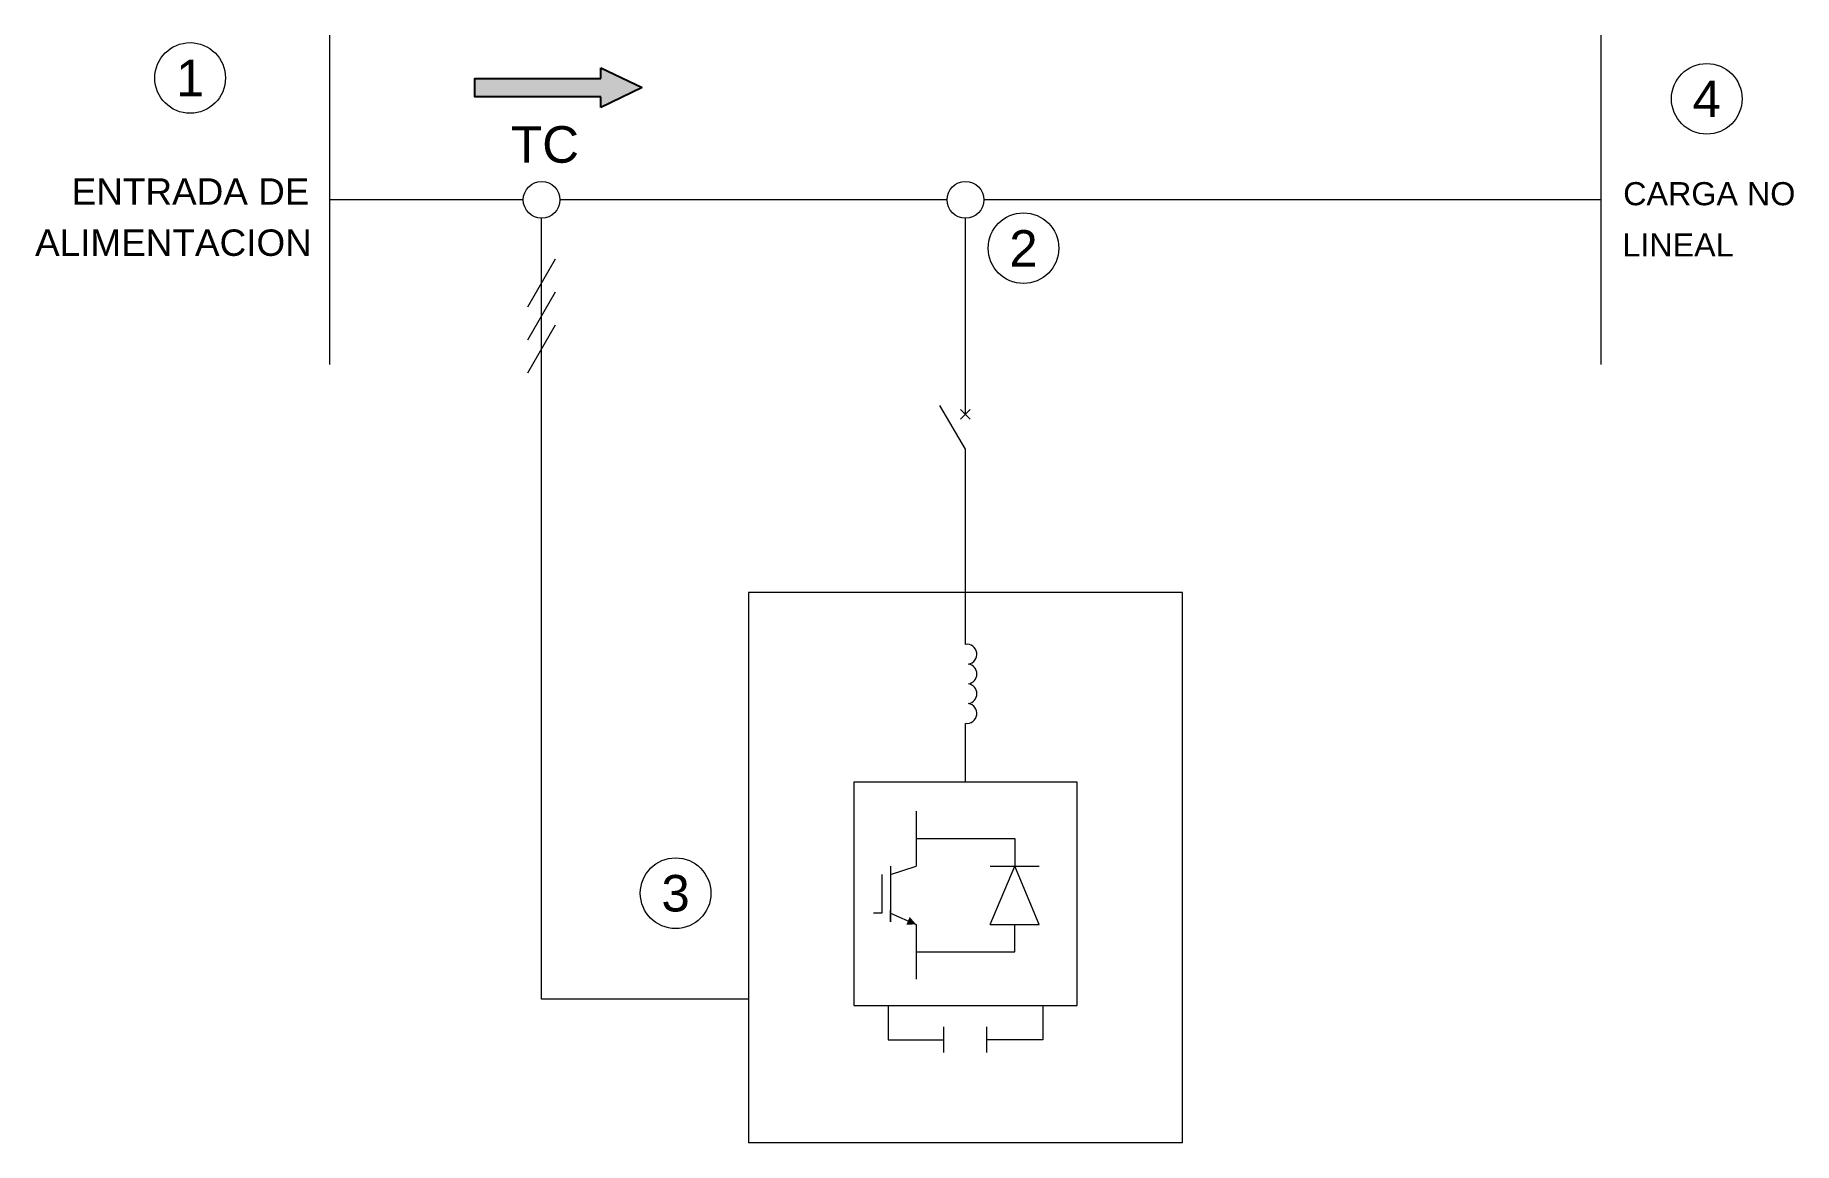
# Model space of a CAD drawing. Header units: millimetres. Extents: x -109 to 157, y -143 to 25.
import ezdxf
from ezdxf.enums import TextEntityAlignment as Align

# ---------------------------------------------------------------- set-up
doc = ezdxf.new("R2010")
doc.units = ezdxf.units.MM
doc.layers.add('ACOT', color=7, linetype='Continuous')
doc.styles.get("Standard").update_dxf_attribs({"font": 'arial.ttf'})

msp = doc.modelspace()

# ---------------------------------------------------------------- hatches: boundary and pattern name
h = msp.add_hatch(color=256)
h.dxf.hatch_style = 1
h.paths.add_polyline_path([(-23.83, 19.98), (-23.83, 18.37), (-42.91, 18.37), (-42.91, 15.61), (-23.83, 15.61), (-23.83, 13.99), (-17.55, 16.99)])
at = {"layer": 'ACOT', "lineweight": 18, "ltscale": 50}
msp.add_hatch(color=0, dxfattribs=at).paths.add_polyline_path([(23.94, -109.75), (22.46, -109.8), (22.97, -108.63)])

# ---------------------------------------------------------------- linework, layer by layer
for p, q in [((-23.83, 19.98), (-17.55, 16.99)), ((-23.83, 19.98), (-17.55, 16.99)), ((-17.55, 16.99), (-23.83, 13.99)), ((-17.55, 16.99), (-23.83, 13.99))]:
    msp.add_line(p, q)
at = {"lineweight": 18}
for p, q in [((28.63, 0), (-29.99, 0)), ((28.63, 0), (-29.99, 0)), ((99.7, 0), (34.2, 0)), ((63.51, 0), (34.2, 0)), ((99.7, 0), (63.51, 0)), ((127.7, 0), (98.38, 0)), ((127.7, 0), (98.38, 0)), ((-35.56, 0), (-64.87, 0)), ((-35.56, 0), (-64.87, 0)), ((-32.78, -121.07), (-32.78, -2.78)), ((31.41, -32.49), (31.41, -2.78)), ((-34.89, -16.21), (-30.66, -8.94)), ((-34.89, -21.21), (-30.66, -13.94)), ((-34.89, -26.21), (-30.66, -18.94)), ((31.41, -32.49), (31.41, -29.28)), ((31.41, -48.76), (31.41, -37.77)), ((31.41, -67.34), (31.41, -48.76)), ((31.41, -88.23), (31.41, -79.3)), ((23.95, -92.6), (23.95, -100.91)), ((23.95, -96.75), (38.87, -96.75)), ((38.87, -96.75), (38.87, -100.91)), ((20.07, -100.91), (20.07, -109.36)), ((20.07, -102.21), (23.95, -100.91)), ((35.14, -100.91), (42.6, -100.91)), ((35.14, -109.75), (38.87, -100.91)), ((42.6, -109.75), (38.87, -100.91)), ((18.77, -102.21), (18.77, -108.06)), ((18.77, -108.06), (17.47, -108.06)), ((20.07, -109.36), (20.07, -107.67)), ((20.07, -109.36), (20.07, -108.06)), ((23.94, -109.75), (23.94, -118.05)), ((35.14, -109.75), (42.6, -109.75)), ((38.87, -113.9), (38.87, -109.75)), ((23.94, -113.9), (38.87, -113.9)), ((-1.47, -121.07), (-32.78, -121.07)), ((14.51, -122.03), (19.71, -122.03)), ((19.71, -122.03), (19.71, -127.23)), ((43.11, -122.03), (43.11, -127.23)), ((19.71, -127.23), (28.16, -127.23)), ((28.16, -129.18), (28.16, -125.28)), ((34.66, -129.18), (34.66, -125.28)), ((43.11, -127.23), (34.66, -127.23)), ((31.41, -142.84), (-1.47, -142.84)), ((64.3, -142.84), (31.41, -142.84))]:
    msp.add_line(p, q, dxfattribs=at)
at = {"color": 0, "lineweight": 18}
for p, q in [((31.41, -37.77), (27.54, -31.15)), ((30.68, -31.76), (32.14, -33.22)), ((30.68, -33.22), (32.14, -31.76))]:
    msp.add_line(p, q, dxfattribs=at)
for points in [[(-23.83, 18.37), (-23.83, 19.98)], [(-23.83, 15.61), (-42.91, 15.61), (-42.91, 18.37), (-23.83, 18.37)], [(-23.83, 13.99), (-23.83, 15.61)]]:
    msp.add_lwpolyline(points)
at = {"lineweight": 18}
for centre in [(-32.78, 0), (31.41, 0)]:
    msp.add_circle(centre, 2.78, dxfattribs=at)
at = {"layer": 'ACOT', "color": 0, "lineweight": 18, "ltscale": 50}
for p, q in [((-64.87, -24.94), (-64.87, 24.94)), ((127.7, -24.94), (127.7, 24.94)), ((20.05, -108.06), (23.94, -109.75))]:
    msp.add_line(p, q, dxfattribs=at)
at = {"layer": 'ACOT', "color": 0, "linetype": 'ByBlock', "lineweight": 18, "ltscale": 80}
msp.add_lwpolyline([(64.3, -142.84), (64.3, -59.47), (-1.47, -59.47), (-1.47, -142.84)], dxfattribs=at)
msp.add_lwpolyline([(14.51, -88.23), (14.51, -122.03), (48.31, -122.03), (48.31, -88.23)], close=True, dxfattribs=at)
at = {"layer": 'ACOT', "color": 0, "lineweight": 18, "ltscale": 50}
for centre in [(-86.02, 18.46), (143.69, 15.3), (40.2, -7.32), (-12.49, -105.03)]:
    msp.add_circle(centre, 5.35, dxfattribs=at)
at = {"layer": 'ACOT', "color": 0, "lineweight": 18, "ltscale": 25}
for centre, start, end in [((31.64, -68.83), 278.6756, 98.6756), ((31.64, -71.82), 278.6756, 81.3244), ((31.64, -74.81), 278.6756, 81.3244), ((31.64, -77.8), 261.3244, 81.3244)]:
    msp.add_arc(centre, 1.51, start, end, dxfattribs=at)

# ---------------------------------------------------------------- texts
at = {"color": 0, "lineweight": 18}
for s, height, p in [('1', 5.53, (-86.02, 18.46)), ('4', 5.53, (143.69, 15.3)), ('TC', 5.534, (-32.27, 8.39)), ('2', 5.53, (40.2, -7.32)), ('3', 5.53, (-12.49, -105.03))]:
    msp.add_text(s, height=height, dxfattribs=at).set_placement(p, align=Align.MIDDLE)
for s, height, p in [('ENTRADA DE', 4, (-85.96, -0.74)), ('CARGA NO', 3.5, (144.07, -0.82)), ('ALIMENTACION', 4, (-88.55, -8.49)), ('LINEAL', 3.5, (139.33, -8.57))]:
    msp.add_text(s, height=height).set_placement(p, align=Align.CENTER)

doc.saveas('drawing.dxf')
